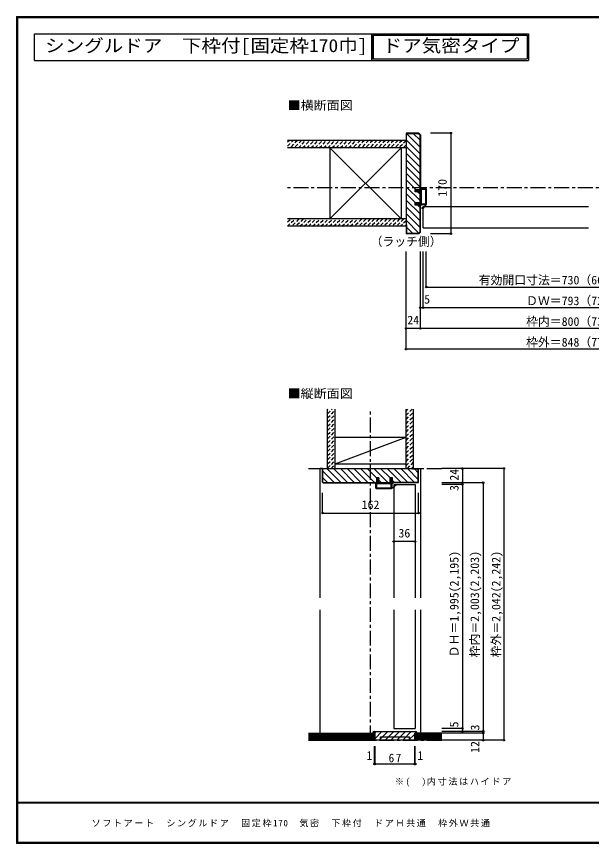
# Model space of a CAD drawing. Units: millimetres, scale not verified. Extents: x -973 to 977, y -718 to 696.
# Drawn here: x -973 to -3, y -701 to 696 of the extents above; entities that cross this region are included whole.
import ezdxf
from ezdxf.enums import TextEntityAlignment as Align

# ---------------------------------------------------------------- set-up
doc = ezdxf.new("R2010")
doc.units = ezdxf.units.MM
doc.header["$LTSCALE"] = 5
doc.header["$PDMODE"] = 32
doc.header["$PDSIZE"] = 2.5
doc.linetypes.add('CHAIN1', pattern=[8, 5, -1, 1, -1])
doc.linetypes.add('DASHED1', pattern=[1.8, 1.2, -0.6])
for name, color, linetype in [('0-0_補助線', 7, 'Continuous'), ('0-1_通り芯', 4, 'CHAIN1'), ('0-3_仕上', 7, 'Continuous'), ('0-4_枠', 3, 'Continuous'), ('0-6_扉', 6, 'Continuous'), ('0-A_文字', 3, 'Continuous'), ('0-B_寸法', 7, 'Continuous'), ('0-C_ﾊｯﾁ', 4, 'DASHED1'), ('F-1_通り芯', 6, 'Continuous'), ('F-A_文字', 7, 'Continuous')]:
    doc.layers.add(name, color=color, linetype=linetype)
doc.styles.add('ＭＳ ゴシック', font='')
doc.styles.get('ＭＳ ゴシック').set_extended_font_data('MS Gothic')

# ---------------------------------------------------------------- blocks, each defined once
blk = doc.blocks.new('2')
at = {"layer": '0-0_補助線'}
for p, q in [((-9.846, -9.622), (-9.846, 15.078)), ((-8.846, 16.078), (0.354, 16.078)), ((-8.846, 15.878), (0.637, 15.878)), ((-8.446, 14.378), (-8.446, -8.922)), ((-8.146, 14.678), (-1.546, 14.678)), ((-1.246, 14.378), (-1.246, -8.922)), ((0.154, 11.653), (2.154, 11.653)), ((0.154, 11.653), (0.154, -8.497)), ((2.154, 10.953), (2.154, 11.653)), ((3.154, 11.653), (2.512, 10.83)), ((3.154, 11.653), (6.154, 11.653)), ((4.154, 13.753), (4.154, 13.053)), ((5.154, 13.053), (4.512, 13.876)), ((7.154, 13.053), (5.154, 13.053)), ((6.154, 10.953), (6.154, 11.653)), ((7.558, 12.258), (6.516, 10.835)), ((-1.48, -10.622), (-8.846, -10.622)), ((-1.546, -9.222), (-8.146, -9.222)), ((-1.189, -10.85), (-0.732, -12.694)), ((0.354, -12.922), (-0.441, -12.922)), ((0.154, -8.497), (2.154, -8.497)), ((4.154, -9.897), (0.154, -9.897)), ((0.154, -9.897), (0.154, -10.622)), ((0.154, -10.622), (0.645, -12.548)), ((2.154, -7.797), (2.154, -8.497)), ((3.154, -8.497), (2.512, -7.674)), ((3.154, -8.497), (6.154, -8.497)), ((4.154, -10.597), (4.154, -9.897)), ((5.154, -9.897), (4.512, -10.72)), ((7.154, -9.897), (5.154, -9.897)), ((6.154, -7.797), (6.154, -8.497)), ((7.558, -9.101), (6.516, -7.679))]:
    blk.add_line(p, q, dxfattribs=at)
for points in [[(-9.646, 15.078), (-9.646, -9.622), (-9.846, -9.622)], [(4.154, 13.053), (0.154, 13.053), (0.649, 15.723)]]:
    blk.add_lwpolyline(points, dxfattribs=at)
for centre, radius, start, end in [((-8.846, 15.078), 1, 90, 180), ((-8.846, 15.078), 0.8, 90, 180), ((-8.146, 14.378), 0.3, 90, 180), ((-1.546, 14.378), 0.3, 0, 90), ((0.354, 15.778), 0.3, 349.49875, 90), ((2.354, 10.953), 0.2, 180, 322.03043), ((4.354, 13.753), 0.2, 37.96957, 180), ((6.354, 10.953), 0.2, 180, 323.78053), ((7.154, 12.553), 0.5, 323.78053, 90), ((-8.846, -9.622), 1, 180, 270), ((-2.846, -10.72), 6, 179.06153, 259.29815), ((-8.146, -8.922), 0.3, 180, 270), ((-2.846, -10.72), 5.3, 178.93757, 259.29815), ((-1.546, -8.922), 0.3, 270, 0), ((-1.48, -10.922), 0.3, 13.9282, 90), ((-0.441, -12.622), 0.3, 193.9282, 270), ((0.354, -12.622), 0.3, 270, 14.29438), ((2.354, -7.797), 0.2, 37.96957, 180), ((4.354, -10.597), 0.2, 180, 322.03043), ((6.354, -7.797), 0.2, 36.21947, 180), ((7.154, -9.397), 0.5, 270, 36.21947), ((-3.896, -16.272), 0.35, 259.29815, 79.29815)]:
    blk.add_arc(centre, radius, start, end, dxfattribs=at)
blk.add_point((-3.896, -16.622), dxfattribs=at)

msp = doc.modelspace()

# ---------------------------------------------------------------- linework, layer by layer
at = {"layer": '0-1_通り芯'}
for p, q in [((519.153, 406.5), (-515.847, 406.5)), ((-375.847, -526.5), (-375.847, 32.5)), ((-480.847, -67.5), (-255.847, -67.5)), ((-480.847, -526.5), (-253.49, -526.5))]:
    msp.add_line(p, q, dxfattribs=at)
at = {"layer": '0-3_仕上', "color": 2}
for p, q in [((-315.847, 486.5), (-515.847, 486.5)), ((-315.847, 474), (-515.847, 474)), ((-315.847, 354), (-515.847, 354)), ((-315.847, 341.5), (-515.847, 341.5)), ((-448.347, -67.5), (-448.347, 32.5)), ((-435.847, -67.5), (-435.847, 32.5)), ((-315.847, -67.5), (-315.847, 32.5)), ((-303.347, -67.5), (-303.347, 32.5)), ((-480.847, -514.5), (-369.347, -514.5)), ((-369.347, -526.5), (-369.347, -514.5)), ((-300.347, -526.5), (-300.347, -514.5)), ((-255.847, -514.5), (-300.347, -514.5)), ((-480.847, -526.5), (-369.347, -526.5)), ((-255.847, -526.5), (-300.347, -526.5))]:
    msp.add_line(p, q, dxfattribs=at)
at = {"layer": '0-3_仕上'}
for p, q in [((-444.347, 354), (-324.347, 474)), ((-324.347, 354), (-444.347, 474)), ((-435.847, -59.5), (-315.847, -14.5)), ((-480.847, -516), (-369.347, -516)), ((-255.847, -516), (-300.347, -516)), ((-480.847, -517.5), (-369.347, -517.5)), ((-480.847, -519), (-369.347, -519)), ((-480.847, -520.5), (-369.347, -520.5)), ((-480.847, -522), (-369.347, -522)), ((-480.847, -523.5), (-369.347, -523.5)), ((-480.847, -525), (-369.347, -525)), ((-255.847, -517.5), (-300.347, -517.5)), ((-255.847, -519), (-300.347, -519)), ((-255.847, -520.5), (-300.347, -520.5)), ((-255.847, -522), (-300.347, -522)), ((-255.847, -523.5), (-300.347, -523.5)), ((-255.847, -525), (-300.347, -525))]:
    msp.add_line(p, q, dxfattribs=at)
at = {"layer": '0-3_仕上', "color": 3}
for p, q in [((-444.347, 474), (-444.347, 354)), ((-324.347, 474), (-324.347, 354)), ((-435.847, -14.5), (-315.847, -14.5)), ((-435.847, -59.5), (-315.847, -59.5))]:
    msp.add_line(p, q, dxfattribs=at)
at = {"layer": '0-4_枠'}
for p, q in [((-315.847, 499), (-315.847, 329)), ((-294.675, 499), (-315.847, 499)), ((-294.883, 498.5), (-292.347, 495.964)), ((-294.675, 499), (-291.847, 496.172)), ((-292.347, 403.5), (-292.347, 495.964)), ((-291.847, 496.172), (-291.847, 403.5)), ((-315.347, 484), (-315.847, 484)), ((-291.847, 399.8), (-300.347, 399.8)), ((-292.347, 381.2), (-292.347, 399.8)), ((-291.847, 381.2), (-291.847, 399.8)), ((-300.347, 377.5), (-300.347, 381.2)), ((-291.847, 381.2), (-300.347, 381.2)), ((-291.847, 377.5), (-300.347, 377.5)), ((-292.347, 332.036), (-292.347, 377.5)), ((-291.847, 331.828), (-291.847, 377.5)), ((-315.347, 344), (-315.847, 344)), ((-315.347, 344), (-315.347, 329.5)), ((-294.675, 329), (-315.847, 329)), ((-294.882, 329.5), (-315.347, 329.5)), ((-294.882, 329.5), (-292.347, 332.036)), ((-294.675, 329), (-291.847, 331.828)), ((-456.847, -67.5), (-294.847, -67.5)), ((-456.347, -90.586), (-456.347, -68)), ((-446.847, -68), (-456.347, -68)), ((-446.847, -67.5), (-446.847, -68)), ((-304.847, -68), (-304.847, -67.5)), ((-304.847, -68), (-295.347, -68)), ((-295.347, -90.586), (-295.347, -68)), ((-365.347, -83), (-361.647, -83)), ((-365.347, -91.5), (-365.347, -83)), ((-361.647, -91.5), (-361.647, -83)), ((-343.047, -91.5), (-343.047, -83)), ((-455.933, -91), (-456.347, -90.586)), ((-456.14, -91.5), (-365.347, -91.5)), ((-455.933, -91), (-365.347, -91)), ((-361.647, -91), (-343.047, -91)), ((-361.647, -91.5), (-343.047, -91.5)), ((-295.761, -91), (-339.347, -91)), ((-295.554, -91.5), (-339.347, -91.5)), ((-295.761, -91), (-295.347, -90.586)), ((-368.347, -514.5), (-372.347, -514.5)), ((-369.347, -511.5), (-300.347, -511.5)), ((-369.347, -512), (-300.347, -512)), ((-368.347, -526.5), (-368.347, -514.5)), ((-301.347, -526.5), (-368.347, -526.5)), ((-310.347, -526.5), (-310.347, -520.5))]:
    msp.add_line(p, q, dxfattribs=at)
at = {"layer": '0-4_枠', "color": 4}
for p, q in [((-456.847, -67.5), (-460.847, -67.5)), ((-460.847, -286), (-460.847, -67.5)), ((-294.847, -67.5), (-290.847, -67.5)), ((-290.847, -286), (-290.847, -67.5)), ((-460.847, -514.5), (-460.847, -306)), ((-290.847, -514.5), (-290.847, -306))]:
    msp.add_line(p, q, dxfattribs=at)
at = {"layer": '0-4_枠'}
for points in [[(-315.347, 484), (-315.347, 498.5), (-294.883, 498.5)], [(-300.347, 399.8), (-300.347, 403.5), (-291.847, 403.5)], [(-456.14, -91.5), (-456.847, -90.793), (-456.847, -67.5)], [(-295.554, -91.5), (-294.847, -90.793), (-294.847, -67.5)], [(-343.047, -83), (-339.347, -83), (-339.347, -91.5)], [(-301.347, -526.5), (-301.347, -514.5), (-297.347, -514.5)], [(-359.347, -526.5), (-359.347, -520.5), (-310.347, -520.5)]]:
    msp.add_lwpolyline(points, dxfattribs=at)
for centre, radius, start, end in [((-369.347, -514.5), 3, 90, 180), ((-369.347, -514.5), 2.5, 90, 180), ((-300.347, -514.5), 3, 0, 90), ((-300.347, -514.5), 2.5, 0, 90)]:
    msp.add_arc(centre, radius, start, end, dxfattribs=at)
at = {"layer": '0-6_扉'}
for p, q in [((-286.847, 339), (-7.847, 339)), ((-336.847, -94.5), (-300.847, -94.5)), ((-336.847, -94.5), (-336.847, -286)), ((-300.847, -94.5), (-300.847, -286)), ((-336.847, -306), (-336.847, -506.5)), ((-300.847, -306), (-300.847, -506.5)), ((-336.847, -506.5), (-300.847, -506.5))]:
    msp.add_line(p, q, dxfattribs=at)
msp.add_lwpolyline([(-286.847, 339), (-286.847, 375), (-7.847, 375)], dxfattribs=at)
at = {"layer": '0-A_文字'}
for p, q in [((-373.753, 621.667), (-373.753, 666.667)), ((-373.753, 666.667), (-373.753, 621.667)), ((-371.253, 664.167), (-111.649, 664.167)), ((-371.253, 664.167), (-371.253, 624.167)), ((-111.649, 664.167), (-111.649, 624.167)), ((-943.333, 621.667), (-373.753, 621.667)), ((-373.753, 621.667), (-109.149, 621.667)), ((-371.253, 624.167), (-111.649, 624.167))]:
    msp.add_line(p, q, dxfattribs=at)
for points in [[(-943.333, 621.667), (-943.333, 666.667), (-373.753, 666.667)], [(-373.753, 666.667), (-373.753, 621.667), (-373.753, 666.667)], [(-373.753, 666.667), (-109.149, 666.667), (-109.149, 621.667)]]:
    msp.add_lwpolyline(points, dxfattribs=at)
at = {"layer": '0-B_寸法', "color": 4}
for p, q in [((-240.425, 499), (-274.947, 499)), ((-240.425, 499), (-240.425, 329)), ((-240.425, 329), (-274.947, 329)), ((-315.847, 134), (-315.847, 299)), ((-291.847, 169), (-291.847, 299)), ((-286.847, 204), (-286.847, 299)), ((-281.847, 239), (-281.847, 299)), ((-281.847, 239), (235.158, 239)), ((295.153, 204), (-291.847, 204)), ((319.153, 169), (-315.847, 169)), ((319.153, 134), (-315.847, 134)), ((-150.847, -67.5), (-255.847, -67.5)), ((-220.847, -67.5), (-220.847, -511.5)), ((-150.847, -67.5), (-150.847, -526.5)), ((-185.847, -91.5), (-255.847, -91.5)), ((-220.847, -94.5), (-255.847, -94.5)), ((-185.847, -91.5), (-185.847, -526.5)), ((-456.847, -142.922), (-456.847, -108.4)), ((-294.847, -142.922), (-294.847, -108.4)), ((-456.847, -142.922), (-294.847, -142.922)), ((-300.847, -190.882), (-336.847, -190.882)), ((-220.847, -506.5), (-255.847, -506.5)), ((-185.847, -511.5), (-255.847, -511.5)), ((-185.847, -514.5), (-255.847, -514.5)), ((-150.847, -526.5), (-255.847, -526.5)), ((-369.347, -566.5), (-369.347, -536.5)), ((-368.347, -566.5), (-368.347, -536.5)), ((-301.347, -566.5), (-301.347, -536.5)), ((-300.347, -566.5), (-300.347, -536.5)), ((-369.347, -566.5), (-368.347, -566.5)), ((-368.347, -566.5), (-301.347, -566.5)), ((-301.347, -566.5), (-300.347, -566.5))]:
    msp.add_line(p, q, dxfattribs=at)
at = {"layer": '0-B_寸法'}
for p in [(-240.425, 499), (-240.425, 329), (-281.847, 239), (-291.847, 204), (-286.847, 204), (-315.847, 169), (-291.847, 169), (-315.847, 134), (-220.847, -67.5), (-150.847, -67.5), (-220.847, -91.5), (-220.847, -94.5), (-185.847, -91.5), (-456.847, -142.922), (-294.847, -142.922), (-336.847, -190.882), (-300.847, -190.882), (-220.847, -506.5), (-220.847, -511.5), (-185.847, -511.5), (-185.847, -514.5), (-185.847, -526.5), (-150.847, -526.5), (-369.347, -566.5), (-368.347, -566.5), (-301.347, -566.5), (-300.347, -566.5)]:
    msp.add_point(p, dxfattribs=at)
at = {"layer": '0-C_ﾊｯﾁ', "linetype": 'Continuous'}
for p, q in [((-315.847, 498.98), (-292.347, 475.48)), ((-304.053, 498.5), (-292.347, 486.794)), ((-315.847, 476.353), (-292.347, 452.853)), ((-315.347, 487.167), (-292.347, 464.166)), ((-315.847, 465.039), (-292.347, 441.539)), ((-315.847, 453.726), (-292.347, 430.225)), ((-315.847, 442.412), (-292.347, 418.912)), ((-315.847, 431.098), (-292.347, 407.598)), ((-315.847, 419.784), (-299.563, 403.5)), ((-315.847, 408.47), (-292.347, 384.97)), ((-315.847, 397.157), (-299.89, 381.2)), ((-295.863, 399.8), (-292.347, 396.284)), ((-315.847, 385.843), (-292.347, 362.343)), ((-296.19, 377.5), (-292.347, 373.657)), ((-315.847, 374.529), (-292.347, 351.029)), ((-315.847, 363.216), (-292.347, 339.716)), ((-315.847, 351.902), (-294.164, 330.219)), ((-315.347, 340.088), (-304.759, 329.5)), ((-449.013, -68), (-426.013, -91)), ((-438.2, -67.5), (-414.7, -91)), ((-426.886, -67.5), (-403.386, -91)), ((-415.572, -67.5), (-392.072, -91)), ((-404.259, -67.5), (-380.759, -91)), ((-392.945, -67.5), (-369.445, -91)), ((-381.631, -67.5), (-365.347, -83.784)), ((-370.317, -67.5), (-346.817, -91)), ((-359.004, -67.5), (-343.047, -83.457)), ((-347.69, -67.5), (-324.19, -91)), ((-336.376, -67.5), (-312.876, -91)), ((-325.063, -67.5), (-301.563, -91)), ((-313.749, -67.5), (-295.347, -85.902)), ((-301.935, -68), (-295.347, -74.588)), ((-456.347, -71.98), (-437.327, -91)), ((-456.347, -83.294), (-448.641, -91)), ((-361.647, -87.484), (-358.131, -91)), ((-339.347, -87.157), (-335.504, -91)), ((-369.082, -514.5), (-366.582, -512)), ((-368.347, -523.664), (-356.683, -512)), ((-361.283, -526.5), (-346.783, -512)), ((-351.384, -526.5), (-336.884, -512)), ((-341.484, -526.5), (-326.984, -512)), ((-331.585, -526.5), (-317.085, -512)), ((-321.685, -526.5), (-307.185, -512)), ((-311.786, -526.5), (-301.347, -516.061))]:
    msp.add_line(p, q, dxfattribs=at)
at = {"layer": '0-C_ﾊｯﾁ'}
for p, q in [((-515.847, 477.097), (-506.444, 486.5)), ((-515.847, 484.168), (-513.515, 486.5)), ((-499.373, 486.5), (-511.873, 474)), ((-492.302, 486.5), (-504.802, 474)), ((-497.731, 474), (-485.231, 486.5)), ((-490.66, 474), (-478.16, 486.5)), ((-483.589, 474), (-471.089, 486.5)), ((-476.518, 474), (-464.018, 486.5)), ((-469.447, 474), (-456.947, 486.5)), ((-462.376, 474), (-449.876, 486.5)), ((-455.305, 474), (-442.805, 486.5)), ((-448.233, 474), (-435.733, 486.5)), ((-441.162, 474), (-428.662, 486.5)), ((-434.091, 474), (-421.591, 486.5)), ((-427.02, 474), (-414.52, 486.5)), ((-419.949, 474), (-407.449, 486.5)), ((-412.878, 474), (-400.378, 486.5)), ((-393.307, 486.5), (-405.807, 474)), ((-386.236, 486.5), (-398.736, 474)), ((-379.165, 486.5), (-391.665, 474)), ((-372.094, 486.5), (-384.594, 474)), ((-365.023, 486.5), (-377.523, 474)), ((-357.952, 486.5), (-370.452, 474)), ((-350.881, 486.5), (-363.381, 474)), ((-343.81, 486.5), (-356.31, 474)), ((-336.739, 486.5), (-349.239, 474)), ((-329.667, 486.5), (-342.167, 474)), ((-322.596, 486.5), (-335.096, 474)), ((-315.847, 486.178), (-328.025, 474)), ((-315.847, 479.107), (-320.954, 474)), ((-516.236, 341.5), (-503.736, 354)), ((-515.847, 348.96), (-510.807, 354)), ((-496.665, 354), (-509.165, 341.5)), ((-489.594, 354), (-502.094, 341.5)), ((-495.023, 341.5), (-482.523, 354)), ((-487.952, 341.5), (-475.452, 354)), ((-480.881, 341.5), (-468.381, 354)), ((-473.81, 341.5), (-461.31, 354)), ((-466.739, 341.5), (-454.239, 354)), ((-459.667, 341.5), (-447.167, 354)), ((-452.596, 341.5), (-440.096, 354)), ((-445.525, 341.5), (-433.025, 354)), ((-438.454, 341.5), (-425.954, 354)), ((-431.383, 341.5), (-418.883, 354)), ((-424.312, 341.5), (-411.812, 354)), ((-417.241, 341.5), (-404.741, 354)), ((-410.17, 341.5), (-397.67, 354)), ((-390.599, 354), (-403.099, 341.5)), ((-383.528, 354), (-396.028, 341.5)), ((-376.457, 354), (-388.957, 341.5)), ((-369.386, 354), (-381.886, 341.5)), ((-362.315, 354), (-374.815, 341.5)), ((-355.244, 354), (-367.744, 341.5)), ((-348.172, 354), (-360.672, 341.5)), ((-341.101, 354), (-353.601, 341.5)), ((-334.03, 354), (-346.53, 341.5)), ((-326.959, 354), (-339.459, 341.5)), ((-319.888, 354), (-332.388, 341.5)), ((-315.847, 350.97), (-325.317, 341.5)), ((-315.847, 343.899), (-318.246, 341.5)), ((-448.347, 32.102), (-447.949, 32.5)), ((-448.347, 25.031), (-440.878, 32.5)), ((-448.347, 17.96), (-435.847, 30.46)), ((-315.847, 22.323), (-305.67, 32.5)), ((-315.847, 29.394), (-312.741, 32.5)), ((-448.347, 10.889), (-435.847, 23.389)), ((-448.347, 3.818), (-435.847, 16.318)), ((-315.847, 15.252), (-303.347, 27.752)), ((-315.847, 8.181), (-303.347, 20.681)), ((-448.347, -3.253), (-435.847, 9.247)), ((-448.347, -10.324), (-435.847, 2.176)), ((-315.847, 1.11), (-303.347, 13.61)), ((-315.847, -5.961), (-303.347, 6.539)), ((-448.347, -17.395), (-435.847, -4.895)), ((-448.347, -24.466), (-435.847, -11.966)), ((-315.847, -13.032), (-303.347, -0.532)), ((-315.847, -20.103), (-303.347, -7.603)), ((-448.347, -31.537), (-435.847, -19.037)), ((-448.347, -38.608), (-435.847, -26.108)), ((-315.847, -27.174), (-303.347, -14.674)), ((-315.847, -34.246), (-303.347, -21.746)), ((-448.347, -45.679), (-435.847, -33.179)), ((-448.347, -52.751), (-435.847, -40.251)), ((-315.847, -41.317), (-303.347, -28.817)), ((-315.847, -48.388), (-303.347, -35.888)), ((-448.347, -59.822), (-435.847, -47.322)), ((-448.347, -66.893), (-435.847, -54.393)), ((-315.847, -55.459), (-303.347, -42.959)), ((-315.847, -62.53), (-303.347, -50.03)), ((-441.883, -67.5), (-435.847, -61.464)), ((-313.746, -67.5), (-303.347, -57.101)), ((-306.675, -67.5), (-303.347, -64.172))]:
    msp.add_line(p, q, dxfattribs=at)
at = {"layer": 'F-1_通り芯'}
for p, q in [((-973.347, 695.833), (-973.347, -700.833)), ((-973.347, 695.833), (976.653, 695.833)), ((-973.347, 695), (976.653, 695)), ((-973.347, 694.167), (976.653, 694.167)), ((-972.514, 695.833), (-972.514, -700.833)), ((-971.68, 695.833), (-971.68, -700.833)), ((976.653, -631.667), (-973.347, -631.667)), ((976.653, -632.5), (-973.347, -632.5)), ((976.653, -699.167), (-973.347, -699.167)), ((976.653, -700), (-973.347, -700)), ((976.653, -700.833), (-973.347, -700.833))]:
    msp.add_line(p, q, dxfattribs=at)

# ---------------------------------------------------------------- block references
at = {"layer": '0-0_補助線', "xscale": -1}
msp.add_blockref('2', (-291.693, 388.922), dxfattribs=at)
at = {"layer": '0-0_補助線', "rotation": 90}
msp.add_blockref('2', (-350.769, -91.654), dxfattribs=at)

# ---------------------------------------------------------------- texts
at = {"layer": '0-A_文字', "style": 'ＭＳ ゴシック', "width": 1.1}
for s, p in [('シングルドア\u3000下枠付[固定枠170巾]', (-925.208, 629.167)), ('ドア気密タイプ', (-355.628, 629.167))]:
    msp.add_text(s, height=21.99, dxfattribs=at).set_placement(p, align=Align.BOTTOM_LEFT)
at = {"layer": '0-A_文字', "color": 7, "style": 'ＭＳ ゴシック', "width": 1.1}
for s, p in [('■横断面図', (-515.847, 534.024)), ('■縦断面図', (-515.847, 47.256))]:
    msp.add_text(s, height=14.66, dxfattribs=at).set_placement(p, align=Align.BOTTOM_LEFT)
at = {"layer": '0-A_文字', "color": 7, "style": 'ＭＳ ゴシック'}
msp.add_text('（ラッチ側）', height=14.66, dxfattribs=at).set_placement((-375.847, 304), align=Align.BOTTOM_LEFT)
at = {"layer": '0-A_文字', "color": 7, "insert": (-334.908, -604.63), "char_height": 11, "attachment_point": 7, "style": 'ＭＳ ゴシック'}
msp.add_mtext('\\T1.18;※(\u3000)内寸法はハイドア', dxfattribs=at)
at = {"layer": '0-B_寸法', "style": 'ＭＳ ゴシック'}
for s, p in [('170', (-242.925, 391.5)), ('24', (-223.063, -88.071)), ('3', (-223.01, -105.385)), ('ＤＨ＝1,995(2,195)', (-223.027, -386.5)), ('枠内＝2,003(2,203)', (-188.347, -386.5)), ('枠外＝2,042(2,242)', (-152.333, -386.5)), ('5', (-223.356, -504.803)), ('3', (-187.845, -509.984)), ('12', (-187.845, -547.807))]:
    msp.add_text(s, height=14.66, rotation=90, dxfattribs=at).set_placement(p, align=Align.BOTTOM_LEFT)
for s, p in [('有効開口寸法＝730（660）<640>［617］', (-193.347, 239)), ('5', (-285.361, 206.5)), ('ＤＷ＝793（723）<703>［680］', (-113.347, 204)), ('24', (-313.847, 171.5)), ('枠内＝800（730）<710>［687］', (-113.347, 169)), ('枠外＝848（778）<758>［735］', (-113.347, 134)), ('162', (-390.847, -140.422)), ('36', (-328.847, -188.382)), ('1', (-382.847, -564)), ('1', (-296.847, -564))]:
    msp.add_text(s, height=14.66, dxfattribs=at).set_placement(p, align=Align.BOTTOM_LEFT)
at = {"layer": '0-B_寸法', "insert": (-345.472, -564), "char_height": 14.66, "attachment_point": 7, "style": 'ＭＳ ゴシック'}
msp.add_mtext('\\T1.27;\\W0.95;67', dxfattribs=at)
at = {"layer": 'F-A_文字', "insert": (-846.68, -673.333), "char_height": 11, "attachment_point": 7, "style": 'ＭＳ ゴシック'}
msp.add_mtext('\\T1.17;ソフトアート\u3000シングルドア\u3000固定枠170\u3000気密\u3000下枠付\u3000ドアＨ共通\u3000枠外Ｗ共通', dxfattribs=at)

doc.saveas('drawing.dxf')
